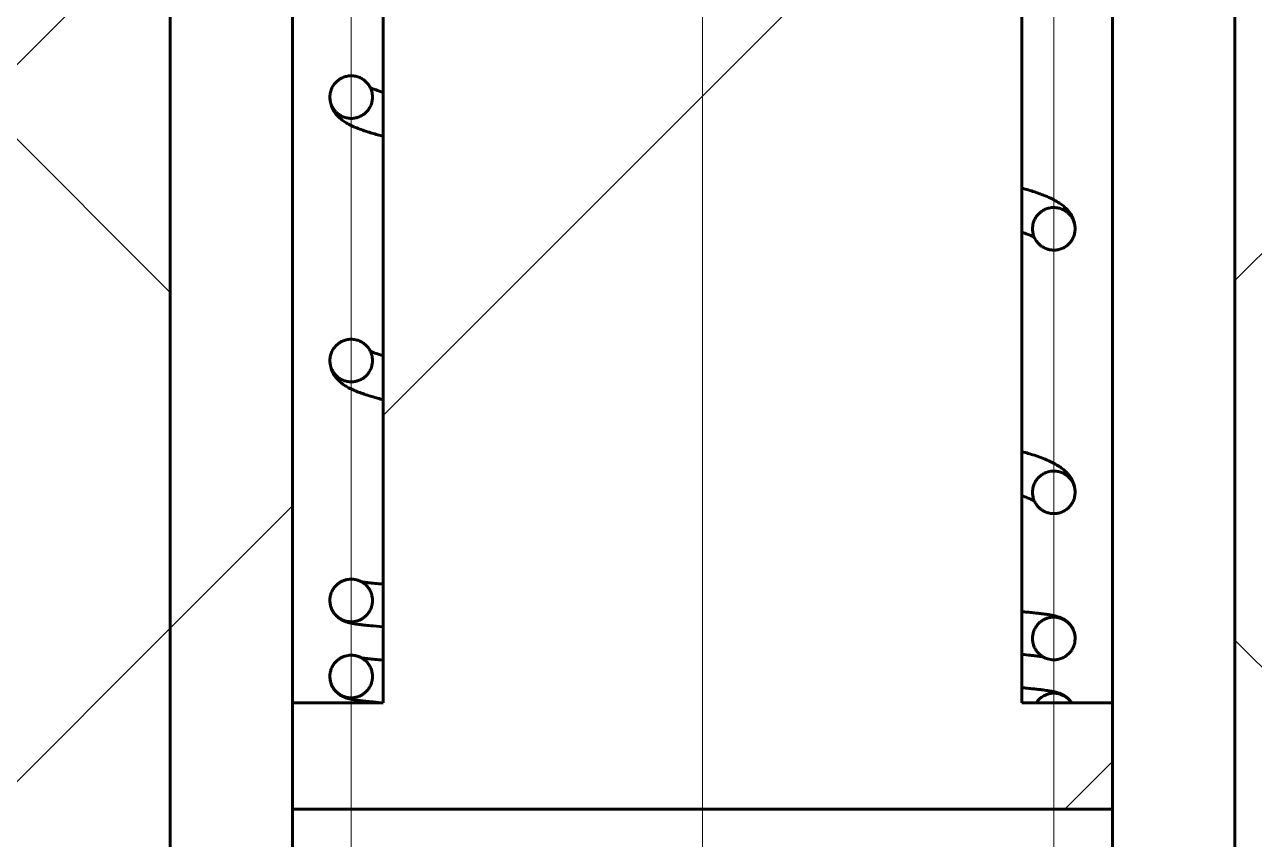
# Model space of a CAD drawing. Header units: millimetres. Extents: x -68 to 2520, y 0 to 297.
# Drawn here: x 2402.131 to 2404.557, y 208.557 to 210.164 of the extents above; entities that cross this region are included whole.
import ezdxf

# ---------------------------------------------------------------- set-up
doc = ezdxf.new("R2010")
doc.units = ezdxf.units.MM
for name, pattern in [('K5LT_AXLED', [13.660316, 9.160316, -1.5, 1.5, -1.5]), ('K5LT_BASIC', [0]), ('K5LT_THIN_INCLUDED_TO_HATCHING', [0])]:
    doc.linetypes.add(name, pattern=pattern)
doc.layers.add('Системный слой', color=7, linetype='Continuous')
pattern_1 = [(45, (0, 0), (-2.1213203, 2.1213203), [])]
pattern_2 = [(45, (0, 0), (-1.0606602, 1.0606602), [])]
pattern_3 = [(45, (0, 0), (-0.7071068, 0.7071068), []), (135, (0, 0), (-0.7071068, -0.7071068), [])]

# ---------------------------------------------------------------- blocks, each defined once
blk = doc.blocks.new('U41')
at = {"layer": 'Системный слой'}
h = blk.add_hatch(dxfattribs=at)
h.set_pattern_fill('Металл', angle=45, style=0, pattern_type=0)
h.set_pattern_definition(pattern_2)
h.paths.add_polyline_path([(2402.6598, 208.6163), (2404.2768, 208.6163), (2404.2768, 208.8263), (2404.0983, 208.8263), (2404.0983, 212.3963), (2403.8883, 212.6063), (2403.0483, 212.6063), (2402.8383, 212.3963), (2402.8383, 208.8263), (2402.6598, 208.8263)])
h = blk.add_hatch(dxfattribs=at)
h.set_pattern_fill('Неметалл', angle=45, style=0, pattern_type=0)
h.set_pattern_definition(pattern_3)
h.paths.add_polyline_path([(2402.4183, 205.8863), (2402.4183, 212.1863), (2398.7011, 212.1863), (2399.4639, 207.1178), (2400.0799, 205.8566), (2401.3575, 204.0855), (2403.8835, 202.7789), (2406.021, 203.5514), (2407.6, 205.1888), (2408.2138, 207.7816), (2408.2678, 208.5113), (2408.2678, 210.6474), (2408.653, 212.1863), (2404.5183, 212.1863), (2404.5183, 205.8863), (2404.5183, 205.5713), (2404.5131, 205.5713), (2404.5131, 205.3613), (2402.4236, 205.3613), (2402.4236, 205.5713), (2402.4183, 205.5713)])
h = blk.add_hatch(dxfattribs=at)
h.set_pattern_fill('Металл', angle=45, style=0, pattern_type=0)
h.set_pattern_definition(pattern_1)
h.paths.add_polyline_path([(2402.6598, 212.1863), (2402.4183, 212.1863), (2402.4183, 205.8863), (2402.6598, 205.8863)])
h.paths.add_polyline_path([(2404.5183, 212.1863), (2404.2768, 212.1863), (2404.2768, 205.8863), (2404.5183, 205.8863)])
at = {"layer": 'Системный слой', "color": 30, "linetype": 'K5LT_AXLED', "lineweight": 18, "true_color": 0xff8000}
for p, q in [((2403.4683, 203.3613), (2403.4683, 214.6063)), ((2402.7753, 213.2989), (2402.7753, 206.7789)), ((2404.1613, 213.2989), (2404.1613, 206.7789))]:
    blk.add_line(p, q, dxfattribs=at)
at = {"layer": 'Системный слой', "color": 5, "linetype": 'K5LT_BASIC', "lineweight": 60, "true_color": 0x0000ff}
for p, q in [((2402.8383, 208.8263), (2402.8383, 212.3963)), ((2404.0983, 208.8263), (2404.0983, 212.3963)), ((2402.4183, 212.1863), (2402.4183, 205.8863)), ((2402.6598, 212.1863), (2402.6598, 205.8863)), ((2404.2768, 212.1863), (2404.2768, 205.8863)), ((2404.5183, 212.1863), (2404.5183, 205.8863)), ((2402.6598, 208.8263), (2402.8383, 208.8263)), ((2402.6598, 208.6163), (2402.6598, 208.8263)), ((2404.0983, 208.8263), (2404.2768, 208.8263)), ((2404.1962, 208.8263), (2404.1264, 208.8263)), ((2404.2768, 208.6163), (2404.2768, 208.8263)), ((2404.2768, 208.6163), (2402.6598, 208.6163)), ((2402.7981, 208.6163), (2402.956, 208.6163)), ((2402.9661, 208.6163), (2403.1239, 208.6163)), ((2403.1341, 208.6163), (2403.2926, 208.6163)), ((2403.5585, 208.6163), (2403.7186, 208.6163)), ((2403.7283, 208.6163), (2403.8865, 208.6163)), ((2403.8966, 208.6163), (2404.0545, 208.6163)), ((2404.0648, 208.6163), (2404.2225, 208.6163))]:
    blk.add_line(p, q, dxfattribs=at)
blk.add_arc((2404.1613, 208.8029), 0.042, 33.842, 146.158, dxfattribs=at)
at = {"layer": 'Системный слой', "color": 7, "linetype": 'K5LT_THIN_INCLUDED_TO_HATCHING', "lineweight": 18}
blk.add_open_spline([(2398.7153, 212.3963), (2398.5312, 209.9347), (2398.9861, 207.7548), (2400.0799, 205.8566), (2400.4375, 205.2362), (2400.8358, 204.5647), (2401.3575, 204.0855), (2402.0369, 203.4614), (2403.0597, 202.8425), (2403.8835, 202.7789), (2405.1666, 202.6799), (2406.8982, 204.0206), (2407.6, 205.1888), (2408.137, 206.0827), (2408.1817, 207.3902), (2408.2678, 208.5113), (2408.3221, 209.218), (2408.1688, 209.9483), (2408.2678, 210.6474), (2408.3516, 211.2396), (2408.5065, 211.8226), (2408.7324, 212.3963)], degree=3, knots=[0, 0, 0, 0, 1, 1, 1, 2, 2, 2, 3, 3, 3, 4, 4, 4, 5, 5, 5, 6, 6, 6, 7, 7, 7, 7], dxfattribs=at)
at = {"layer": 'Системный слой', "color": 5, "linetype": 'K5LT_BASIC', "lineweight": 60, "true_color": 0x0000ff}
for points, knots in [([(2402.8173, 210.0209), (2402.8173, 210.0246), (2402.8165, 210.031), (2402.8133, 210.0393), (2402.8094, 210.0458), (2402.8046, 210.0513), (2402.7988, 210.0559), (2402.7921, 210.0597), (2402.784, 210.0623), (2402.775, 210.0632), (2402.766, 210.0621), (2402.7584, 210.0595), (2402.752, 210.056), (2402.7465, 210.0517), (2402.7413, 210.046), (2402.7371, 210.0389), (2402.7341, 210.0303), (2402.7333, 210.0242), (2402.7333, 210.0209)], [0, 0, 0, 0, 1.592462, 2.785924, 3.828479, 4.866996, 5.899184, 7.021189, 8.189148, 9.563458, 10.873621, 12.085992, 13.033391, 14.033099, 15.089932, 16.33014, 17.573529, 19, 19, 19, 19]), ([(2402.8383, 210.0303), (2402.8331, 210.0319), (2402.825, 210.0346), (2402.8169, 210.0377), (2402.8139, 210.039), (2402.813, 210.0394)], [0, 0, 0, 0, 2.795788, 4.890683, 6, 6, 6, 6]), ([(2402.7333, 210.0209), (2402.7333, 210.0185), (2402.7336, 210.0143), (2402.7348, 210.0082), (2402.7365, 210.0026), (2402.739, 209.9969), (2402.7423, 209.9912), (2402.7466, 209.9857), (2402.7518, 209.9802), (2402.7581, 209.9748), (2402.766, 209.9696), (2402.7755, 209.9645), (2402.7864, 209.9598), (2402.7978, 209.9556), (2402.813, 209.9506), (2402.8268, 209.9466), (2402.8367, 209.944), (2402.8383, 209.9436)], [0, 0, 0, 0, 0.710322, 1.273445, 1.87884, 2.539284, 3.272261, 4.102554, 5.062224, 6.198866, 7.566426, 9.216873, 11.035123, 12.815144, 14.595165, 17.436996, 18, 18, 18, 18]), ([(2402.7333, 210.0209), (2402.7333, 210.018), (2402.7339, 210.0123), (2402.7364, 210.0045), (2402.7399, 209.998), (2402.7441, 209.9926), (2402.7493, 209.9877), (2402.7558, 209.9834), (2402.7634, 209.9803), (2402.7715, 209.9788), (2402.7796, 209.9788), (2402.7876, 209.9804), (2402.7947, 209.9834), (2402.801, 209.9874), (2402.8063, 209.9921), (2402.811, 209.9982), (2402.8147, 210.0055), (2402.8169, 210.0132), (2402.8173, 210.0185), (2402.8173, 210.0209)], [0, 0, 0, 0, 1.312746, 2.58758, 3.677722, 4.686463, 5.689731, 6.920865, 8.1983, 9.417929, 10.659337, 11.860724, 13.123598, 14.118512, 15.228288, 16.35239, 17.621424, 18.912975, 20, 20, 20, 20]), ([(2404.2033, 209.761), (2404.2033, 209.7634), (2404.203, 209.7676), (2404.2019, 209.7737), (2404.2001, 209.7793), (2404.1976, 209.785), (2404.1943, 209.7908), (2404.19, 209.7965), (2404.1847, 209.8022), (2404.178, 209.8079), (2404.1695, 209.8138), (2404.1584, 209.82), (2404.1432, 209.8268), (2404.1234, 209.834), (2404.1071, 209.8389), (2404.0983, 209.8412)], [0, 0, 0, 0, 0.631462, 1.136407, 1.684433, 2.288542, 2.966282, 3.743587, 4.654178, 5.746716, 7.084398, 8.746898, 10.824696, 13.400366, 16, 16, 16, 16]), ([(2404.1193, 209.761), (2404.1193, 209.7647), (2404.1202, 209.7711), (2404.1233, 209.7795), (2404.1273, 209.786), (2404.1321, 209.7914), (2404.1378, 209.7961), (2404.1446, 209.7998), (2404.1527, 209.8024), (2404.1616, 209.8033), (2404.1706, 209.8023), (2404.1783, 209.7997), (2404.1847, 209.7961), (2404.1902, 209.7918), (2404.1953, 209.7861), (2404.1996, 209.7791), (2404.2026, 209.7705), (2404.2033, 209.7643), (2404.2033, 209.761)], [0, 0, 0, 0, 1.592461, 2.785924, 3.828479, 4.866996, 5.899184, 7.021189, 8.189148, 9.563458, 10.873621, 12.085992, 13.033391, 14.033099, 15.089932, 16.33014, 17.573529, 19, 19, 19, 19]), ([(2404.0983, 209.7542), (2404.1022, 209.7529), (2404.1114, 209.7496), (2404.119, 209.7462), (2404.1223, 209.7445), (2404.1228, 209.7442)], [0, 0, 0, 0, 2.062155, 5.274755, 6, 6, 6, 6]), ([(2404.2033, 209.761), (2404.2033, 209.7581), (2404.2027, 209.7524), (2404.2003, 209.7447), (2404.1968, 209.7381), (2404.1926, 209.7327), (2404.1874, 209.7278), (2404.1809, 209.7235), (2404.1733, 209.7204), (2404.1651, 209.7189), (2404.157, 209.719), (2404.149, 209.7206), (2404.142, 209.7235), (2404.1357, 209.7275), (2404.1304, 209.7323), (2404.1257, 209.7384), (2404.1219, 209.7456), (2404.1198, 209.7534), (2404.1193, 209.7586), (2404.1193, 209.761)], [0, 0, 0, 0, 1.312746, 2.58758, 3.677722, 4.686463, 5.689731, 6.920865, 8.1983, 9.417929, 10.659337, 11.860724, 13.123598, 14.118512, 15.228288, 16.35239, 17.621424, 18.912975, 20, 20, 20, 20]), ([(2402.8173, 209.5011), (2402.8173, 209.5048), (2402.8165, 209.5112), (2402.8133, 209.5196), (2402.8094, 209.5261), (2402.8046, 209.5315), (2402.7988, 209.5362), (2402.7921, 209.5399), (2402.784, 209.5425), (2402.775, 209.5435), (2402.766, 209.5424), (2402.7584, 209.5398), (2402.752, 209.5362), (2402.7465, 209.5319), (2402.7413, 209.5262), (2402.7371, 209.5192), (2402.7341, 209.5106), (2402.7333, 209.5044), (2402.7333, 209.5011)], [0, 0, 0, 0, 1.592462, 2.785924, 3.828479, 4.866996, 5.899184, 7.021189, 8.189148, 9.563458, 10.873621, 12.085992, 13.033391, 14.033099, 15.089932, 16.33014, 17.573529, 19, 19, 19, 19]), ([(2402.8383, 209.5106), (2402.8331, 209.5122), (2402.825, 209.5149), (2402.8169, 209.5179), (2402.8139, 209.5192), (2402.813, 209.5196)], [0, 0, 0, 0, 2.795788, 4.890683, 6, 6, 6, 6]), ([(2402.7333, 209.5011), (2402.7333, 209.4988), (2402.7336, 209.4945), (2402.7348, 209.4885), (2402.7365, 209.4828), (2402.739, 209.4772), (2402.7423, 209.4715), (2402.7466, 209.4659), (2402.7518, 209.4604), (2402.7581, 209.4551), (2402.766, 209.4498), (2402.7755, 209.4448), (2402.7864, 209.4401), (2402.7978, 209.4359), (2402.813, 209.4309), (2402.8268, 209.4269), (2402.8367, 209.4243), (2402.8383, 209.4238)], [0, 0, 0, 0, 0.710322, 1.273445, 1.87884, 2.539284, 3.272261, 4.102554, 5.062224, 6.198866, 7.566426, 9.216873, 11.035123, 12.815144, 14.595165, 17.436996, 18, 18, 18, 18]), ([(2402.7333, 209.5011), (2402.7333, 209.4982), (2402.7339, 209.4925), (2402.7364, 209.4848), (2402.7399, 209.4782), (2402.7441, 209.4728), (2402.7493, 209.4679), (2402.7558, 209.4637), (2402.7634, 209.4606), (2402.7715, 209.459), (2402.7796, 209.4591), (2402.7876, 209.4607), (2402.7947, 209.4636), (2402.801, 209.4676), (2402.8063, 209.4724), (2402.811, 209.4785), (2402.8147, 209.4857), (2402.8169, 209.4935), (2402.8173, 209.4987), (2402.8173, 209.5011)], [0, 0, 0, 0, 1.312746, 2.58758, 3.677722, 4.686463, 5.689731, 6.920865, 8.1983, 9.417929, 10.659337, 11.860724, 13.123598, 14.118512, 15.228288, 16.35239, 17.621424, 18.912975, 20, 20, 20, 20]), ([(2404.2033, 209.2412), (2404.2033, 209.2436), (2404.203, 209.2479), (2404.2019, 209.2539), (2404.2001, 209.2596), (2404.1976, 209.2653), (2404.1943, 209.271), (2404.19, 209.2768), (2404.1847, 209.2825), (2404.178, 209.2882), (2404.1695, 209.294), (2404.1584, 209.3002), (2404.1432, 209.3071), (2404.1234, 209.3143), (2404.1071, 209.3191), (2404.0983, 209.3215)], [0, 0, 0, 0, 0.631462, 1.136407, 1.684433, 2.288542, 2.966282, 3.743587, 4.654178, 5.746716, 7.084398, 8.746898, 10.824696, 13.400366, 16, 16, 16, 16]), ([(2404.1193, 209.2412), (2404.1193, 209.2449), (2404.1202, 209.2514), (2404.1233, 209.2597), (2404.1273, 209.2662), (2404.1321, 209.2716), (2404.1378, 209.2763), (2404.1446, 209.28), (2404.1527, 209.2827), (2404.1616, 209.2836), (2404.1706, 209.2825), (2404.1783, 209.2799), (2404.1847, 209.2764), (2404.1902, 209.272), (2404.1953, 209.2664), (2404.1996, 209.2593), (2404.2026, 209.2507), (2404.2033, 209.2445), (2404.2033, 209.2412)], [0, 0, 0, 0, 1.592461, 2.785924, 3.828479, 4.866996, 5.899184, 7.021189, 8.189148, 9.563458, 10.873621, 12.085992, 13.033391, 14.033099, 15.089932, 16.33014, 17.573529, 19, 19, 19, 19]), ([(2404.2033, 209.2412), (2404.2033, 209.2384), (2404.2027, 209.2327), (2404.2003, 209.2249), (2404.1968, 209.2184), (2404.1926, 209.2129), (2404.1874, 209.208), (2404.1809, 209.2038), (2404.1733, 209.2007), (2404.1651, 209.1992), (2404.157, 209.1992), (2404.149, 209.2008), (2404.142, 209.2037), (2404.1357, 209.2077), (2404.1304, 209.2125), (2404.1257, 209.2186), (2404.1219, 209.2259), (2404.1198, 209.2336), (2404.1193, 209.2389), (2404.1193, 209.2412)], [0, 0, 0, 0, 1.312746, 2.58758, 3.677722, 4.686463, 5.689731, 6.920865, 8.1983, 9.417929, 10.659337, 11.860724, 13.123598, 14.118512, 15.228288, 16.35239, 17.621424, 18.912975, 20, 20, 20, 20]), ([(2404.0983, 209.2345), (2404.1022, 209.2331), (2404.1114, 209.2299), (2404.119, 209.2265), (2404.1223, 209.2247), (2404.1228, 209.2244)], [0, 0, 0, 0, 2.062155, 5.274755, 6, 6, 6, 6]), ([(2402.8173, 209.0279), (2402.8173, 209.0292), (2402.8172, 209.0329), (2402.816, 209.0393), (2402.8133, 209.0465), (2402.8092, 209.0532), (2402.8041, 209.0588), (2402.7982, 209.0634), (2402.7918, 209.0668), (2402.7852, 209.0689), (2402.7787, 209.07), (2402.7723, 209.07), (2402.7663, 209.0691), (2402.7605, 209.0674), (2402.7549, 209.0648), (2402.7493, 209.0611), (2402.744, 209.0563), (2402.7394, 209.0502), (2402.7359, 209.0432), (2402.7338, 209.0356), (2402.7333, 209.0305), (2402.7333, 209.0279)], [0, 0, 0, 0, 0.635371, 1.848191, 3.225299, 4.497912, 5.750662, 6.9961, 8.226664, 9.356029, 10.466727, 11.5097, 12.52807, 13.498602, 14.516509, 15.628082, 16.814463, 18.099453, 19.412387, 20.730071, 22, 22, 22, 22]), ([(2402.8383, 209.0602), (2402.8326, 209.0607), (2402.8221, 209.0616), (2402.812, 209.0626), (2402.8066, 209.0633), (2402.8043, 209.0635), (2402.8027, 209.0637), (2402.8013, 209.0639), (2402.7986, 209.0643), (2402.7968, 209.0645), (2402.7955, 209.0647)], [0, 0, 0, 0, 3.141586, 6.148722, 7.15064, 7.651493, 8.152347, 8.6532, 9.152897, 11, 11, 11, 11]), ([(2402.8383, 208.976), (2402.8294, 208.9767), (2402.8157, 208.9779), (2402.8028, 208.9792), (2402.7967, 208.9799), (2402.794, 208.9802), (2402.792, 208.9804), (2402.7895, 208.9808), (2402.7864, 208.9812), (2402.7829, 208.9817), (2402.7795, 208.9823), (2402.7762, 208.9829), (2402.773, 208.9836), (2402.7697, 208.9844), (2402.7657, 208.9856), (2402.7606, 208.9875), (2402.7538, 208.9909), (2402.7471, 208.9961), (2402.7422, 209.0015), (2402.7387, 209.0069), (2402.7361, 209.0123), (2402.7345, 209.0176), (2402.7335, 209.0228), (2402.7333, 209.0263), (2402.7333, 209.0279)], [0, 0, 0, 0, 4.670773, 7.80962, 8.855432, 9.378304, 9.901176, 10.423771, 11.468961, 12.52152, 13.567838, 14.613222, 15.657429, 16.701635, 17.745841, 19.312683, 20.838583, 21.772542, 22.484127, 23.085285, 23.621368, 24.11109, 24.563671, 25, 25, 25, 25]), ([(2402.7333, 209.0279), (2402.7333, 209.0251), (2402.7339, 209.0195), (2402.7363, 209.0118), (2402.7398, 209.0052), (2402.7441, 208.9995), (2402.7495, 208.9946), (2402.756, 208.9904), (2402.7634, 208.9874), (2402.771, 208.9859), (2402.7781, 208.9858), (2402.7843, 208.9868), (2402.7901, 208.9885), (2402.7958, 208.9911), (2402.8013, 208.9947), (2402.8066, 208.9996), (2402.8113, 209.0057), (2402.8147, 209.0126), (2402.8168, 209.0202), (2402.8173, 209.0252), (2402.8173, 209.0279)], [0, 0, 0, 0, 1.365395, 2.653236, 3.835292, 4.923251, 6.061444, 7.295259, 8.606467, 9.863945, 10.976345, 11.959094, 12.885543, 13.857199, 14.918257, 16.050726, 17.27733, 18.576625, 19.718251, 21, 21, 21, 21]), ([(2404.2033, 208.9529), (2404.2033, 208.9538), (2404.2033, 208.9559), (2404.2029, 208.9596), (2404.202, 208.964), (2404.2003, 208.969), (2404.198, 208.9739), (2404.1949, 208.9787), (2404.1911, 208.9832), (2404.1866, 208.9872), (2404.1816, 208.9906), (2404.176, 208.9934), (2404.1707, 208.9954), (2404.1662, 208.9967), (2404.1624, 208.9977), (2404.1592, 208.9984), (2404.1559, 208.999), (2404.1525, 208.9996), (2404.1483, 209.0003), (2404.1432, 209.001), (2404.1371, 209.0018), (2404.1298, 209.0027), (2404.1206, 209.0037), (2404.1099, 209.0047), (2404.1019, 209.0054), (2404.0983, 209.0057)], [0, 0, 0, 0, 0.237357, 0.555433, 1.002449, 1.480709, 1.99571, 2.556545, 3.179596, 3.8964, 4.768094, 5.911397, 7.540704, 9.257313, 10.33169, 11.418209, 12.500098, 13.581986, 14.661971, 16.279521, 17.885864, 19.468194, 21.545338, 24.067699, 26, 26, 26, 26]), ([(2404.1193, 208.9529), (2404.1193, 208.9542), (2404.1195, 208.9579), (2404.1206, 208.9643), (2404.1234, 208.9715), (2404.1275, 208.9782), (2404.1325, 208.9838), (2404.1384, 208.9884), (2404.1449, 208.9918), (2404.1515, 208.9939), (2404.158, 208.995), (2404.1643, 208.995), (2404.1704, 208.9941), (2404.1761, 208.9924), (2404.1818, 208.9898), (2404.1873, 208.9861), (2404.1926, 208.9813), (2404.1972, 208.9752), (2404.2007, 208.9682), (2404.2029, 208.9606), (2404.2033, 208.9555), (2404.2033, 208.9529)], [0, 0, 0, 0, 0.635371, 1.848191, 3.225299, 4.497912, 5.750662, 6.9961, 8.226663, 9.356029, 10.466727, 11.5097, 12.52807, 13.498602, 14.516509, 15.628082, 16.814463, 18.099453, 19.412387, 20.730071, 22, 22, 22, 22]), ([(2404.2033, 208.9529), (2404.2033, 208.9501), (2404.2028, 208.9445), (2404.2004, 208.9368), (2404.1969, 208.9302), (2404.1925, 208.9245), (2404.1872, 208.9196), (2404.1807, 208.9154), (2404.1733, 208.9124), (2404.1656, 208.9109), (2404.1586, 208.9108), (2404.1523, 208.9118), (2404.1465, 208.9135), (2404.1409, 208.9161), (2404.1353, 208.9197), (2404.13, 208.9246), (2404.1254, 208.9307), (2404.122, 208.9376), (2404.1198, 208.9452), (2404.1193, 208.9502), (2404.1193, 208.9529)], [0, 0, 0, 0, 1.365395, 2.653236, 3.835292, 4.923251, 6.061444, 7.295258, 8.606467, 9.863944, 10.976345, 11.959094, 12.885543, 13.857199, 14.918257, 16.050726, 17.27733, 18.576625, 19.71825, 21, 21, 21, 21]), ([(2402.8173, 208.8779), (2402.8173, 208.8792), (2402.8172, 208.8829), (2402.816, 208.8893), (2402.8133, 208.8965), (2402.8092, 208.9032), (2402.8041, 208.9088), (2402.7982, 208.9134), (2402.7918, 208.9168), (2402.7852, 208.9189), (2402.7787, 208.92), (2402.7723, 208.92), (2402.7663, 208.9191), (2402.7605, 208.9174), (2402.7549, 208.9148), (2402.7493, 208.9111), (2402.744, 208.9063), (2402.7394, 208.9002), (2402.7359, 208.8932), (2402.7338, 208.8856), (2402.7333, 208.8805), (2402.7333, 208.8779)], [0, 0, 0, 0, 0.635371, 1.848191, 3.225299, 4.497912, 5.750662, 6.9961, 8.226664, 9.356029, 10.466727, 11.5097, 12.52807, 13.498602, 14.516509, 15.628082, 16.814463, 18.099453, 19.412387, 20.730071, 22, 22, 22, 22]), ([(2402.8383, 208.9102), (2402.8326, 208.9107), (2402.8221, 208.9116), (2402.812, 208.9126), (2402.8066, 208.9133), (2402.8043, 208.9135), (2402.8027, 208.9137), (2402.8013, 208.9139), (2402.7986, 208.9143), (2402.7968, 208.9145), (2402.7955, 208.9147)], [0, 0, 0, 0, 3.141586, 6.148722, 7.15064, 7.651493, 8.152347, 8.6532, 9.152897, 11, 11, 11, 11]), ([(2404.1405, 208.9165), (2404.1393, 208.9167), (2404.1372, 208.9171), (2404.1332, 208.9177), (2404.1289, 208.9182), (2404.1229, 208.919), (2404.1133, 208.9201), (2404.1044, 208.9209), (2404.0983, 208.9215)], [0, 0, 0, 0, 1.42655, 2.239326, 3.455449, 4.658626, 6.245066, 9, 9, 9, 9]), ([(2402.8343, 208.8263), (2402.8269, 208.8269), (2402.8147, 208.828), (2402.8028, 208.8292), (2402.7967, 208.8299), (2402.794, 208.8302), (2402.792, 208.8304), (2402.7895, 208.8308), (2402.7864, 208.8312), (2402.7829, 208.8317), (2402.7795, 208.8323), (2402.7762, 208.8329), (2402.773, 208.8336), (2402.7697, 208.8344), (2402.7657, 208.8356), (2402.7606, 208.8375), (2402.7538, 208.8409), (2402.7471, 208.8461), (2402.7422, 208.8515), (2402.7387, 208.8569), (2402.7361, 208.8623), (2402.7345, 208.8676), (2402.7335, 208.8728), (2402.7333, 208.8763), (2402.7333, 208.8779)], [0, 0, 0, 0, 4.070256, 7.301823, 8.378528, 8.916845, 9.455163, 9.993195, 11.069259, 12.152911, 13.230136, 14.306401, 15.381453, 16.456504, 17.531556, 19.144682, 20.715657, 21.677204, 22.409809, 23.028725, 23.580643, 24.084832, 24.550782, 25, 25, 25, 25]), ([(2402.7333, 208.8779), (2402.7333, 208.8751), (2402.7339, 208.8695), (2402.7363, 208.8618), (2402.7398, 208.8552), (2402.7441, 208.8495), (2402.7495, 208.8446), (2402.756, 208.8404), (2402.7634, 208.8374), (2402.771, 208.8359), (2402.7781, 208.8358), (2402.7843, 208.8368), (2402.7901, 208.8385), (2402.7958, 208.8411), (2402.8013, 208.8447), (2402.8066, 208.8496), (2402.8113, 208.8557), (2402.8147, 208.8626), (2402.8168, 208.8702), (2402.8173, 208.8752), (2402.8173, 208.8779)], [0, 0, 0, 0, 1.365395, 2.653236, 3.835292, 4.923251, 6.061444, 7.295259, 8.606467, 9.863945, 10.976345, 11.959094, 12.885543, 13.857199, 14.918257, 16.050726, 17.27733, 18.576625, 19.718251, 21, 21, 21, 21]), ([(2404.1964, 208.8263), (2404.1959, 208.827), (2404.1943, 208.8294), (2404.1911, 208.8332), (2404.1866, 208.8372), (2404.1816, 208.8406), (2404.176, 208.8434), (2404.1707, 208.8454), (2404.1662, 208.8467), (2404.1624, 208.8477), (2404.1592, 208.8484), (2404.1559, 208.849), (2404.1525, 208.8496), (2404.1483, 208.8503), (2404.1432, 208.851), (2404.1371, 208.8518), (2404.1298, 208.8527), (2404.1206, 208.8537), (2404.1099, 208.8547), (2404.1019, 208.8554), (2404.0983, 208.8557)], [0, 0, 0, 0, 0.226876, 0.77684, 1.411604, 2.183387, 3.195305, 4.637137, 6.164392, 7.116392, 8.07915, 9.037806, 9.996462, 10.953431, 12.386734, 13.810106, 15.212201, 17.052747, 19.287798, 21, 21, 21, 21])]:
    blk.add_open_spline(points, degree=3, knots=knots, dxfattribs=at)
blk = doc.blocks.new('U49')
at = {"layer": 'Системный слой'}
h = blk.add_hatch(dxfattribs=at)
h.set_pattern_fill('Металл', angle=45, style=0, pattern_type=0)
h.set_pattern_definition(pattern_2)
h.paths.add_polyline_path([(2402.6598, 208.6163), (2404.2768, 208.6163), (2404.2768, 208.8263), (2404.0983, 208.8263), (2404.0983, 212.3963), (2403.8883, 212.6063), (2403.0483, 212.6063), (2402.8383, 212.3963), (2402.8383, 208.8263), (2402.6598, 208.8263)])
h = blk.add_hatch(dxfattribs=at)
h.set_pattern_fill('Неметалл', angle=45, style=0, pattern_type=0)
h.set_pattern_definition(pattern_3)
h.paths.add_polyline_path([(2402.4183, 205.8863), (2402.4183, 212.1863), (2398.7011, 212.1863), (2399.4639, 207.1178), (2400.0799, 205.8566), (2401.3575, 204.0855), (2403.8835, 202.7789), (2406.021, 203.5514), (2407.6, 205.1888), (2408.2138, 207.7816), (2408.2678, 208.5113), (2408.2678, 210.6474), (2408.653, 212.1863), (2404.5183, 212.1863), (2404.5183, 205.8863), (2404.5183, 205.5713), (2404.5131, 205.5713), (2404.5131, 205.3613), (2402.4236, 205.3613), (2402.4236, 205.5713), (2402.4183, 205.5713)])
h = blk.add_hatch(dxfattribs=at)
h.set_pattern_fill('Металл', angle=45, style=0, pattern_type=0)
h.set_pattern_definition(pattern_1)
h.paths.add_polyline_path([(2402.6598, 212.1863), (2402.4183, 212.1863), (2402.4183, 205.8863), (2402.6598, 205.8863)])
h.paths.add_polyline_path([(2404.5183, 212.1863), (2404.2768, 212.1863), (2404.2768, 205.8863), (2404.5183, 205.8863)])
at = {"layer": 'Системный слой', "color": 30, "linetype": 'K5LT_AXLED', "lineweight": 18, "true_color": 0xff8000}
for p, q in [((2403.4683, 203.3613), (2403.4683, 214.6063)), ((2402.7753, 213.2989), (2402.7753, 206.7789)), ((2404.1613, 213.2989), (2404.1613, 206.7789))]:
    blk.add_line(p, q, dxfattribs=at)
at = {"layer": 'Системный слой', "color": 5, "linetype": 'K5LT_BASIC', "lineweight": 60, "true_color": 0x0000ff}
for p, q in [((2402.8383, 208.8263), (2402.8383, 212.3963)), ((2404.0983, 208.8263), (2404.0983, 212.3963)), ((2402.4183, 212.1863), (2402.4183, 205.8863)), ((2402.6598, 212.1863), (2402.6598, 205.8863)), ((2404.2768, 212.1863), (2404.2768, 205.8863)), ((2404.5183, 212.1863), (2404.5183, 205.8863)), ((2402.6598, 208.8263), (2402.8383, 208.8263)), ((2402.6598, 208.6163), (2402.6598, 208.8263)), ((2404.0983, 208.8263), (2404.2768, 208.8263)), ((2404.1962, 208.8263), (2404.1264, 208.8263)), ((2404.2768, 208.6163), (2404.2768, 208.8263)), ((2404.2768, 208.6163), (2402.6598, 208.6163)), ((2402.7981, 208.6163), (2402.956, 208.6163)), ((2402.9661, 208.6163), (2403.1239, 208.6163)), ((2403.1341, 208.6163), (2403.2926, 208.6163)), ((2403.5585, 208.6163), (2403.7186, 208.6163)), ((2403.7283, 208.6163), (2403.8865, 208.6163)), ((2403.8966, 208.6163), (2404.0545, 208.6163)), ((2404.0648, 208.6163), (2404.2225, 208.6163))]:
    blk.add_line(p, q, dxfattribs=at)
blk.add_arc((2404.1613, 208.8029), 0.042, 33.842, 146.158, dxfattribs=at)
at = {"layer": 'Системный слой', "color": 7, "linetype": 'K5LT_THIN_INCLUDED_TO_HATCHING', "lineweight": 18}
blk.add_open_spline([(2398.7153, 212.3963), (2398.5312, 209.9347), (2398.9861, 207.7548), (2400.0799, 205.8566), (2400.4375, 205.2362), (2400.8358, 204.5647), (2401.3575, 204.0855), (2402.0369, 203.4614), (2403.0597, 202.8425), (2403.8835, 202.7789), (2405.1666, 202.6799), (2406.8982, 204.0206), (2407.6, 205.1888), (2408.137, 206.0827), (2408.1817, 207.3902), (2408.2678, 208.5113), (2408.3221, 209.218), (2408.1688, 209.9483), (2408.2678, 210.6474), (2408.3516, 211.2396), (2408.5065, 211.8226), (2408.7324, 212.3963)], degree=3, knots=[0, 0, 0, 0, 1, 1, 1, 2, 2, 2, 3, 3, 3, 4, 4, 4, 5, 5, 5, 6, 6, 6, 7, 7, 7, 7], dxfattribs=at)
at = {"layer": 'Системный слой', "color": 5, "linetype": 'K5LT_BASIC', "lineweight": 60, "true_color": 0x0000ff}
for points, knots in [([(2402.8173, 210.0209), (2402.8173, 210.0246), (2402.8165, 210.031), (2402.8133, 210.0393), (2402.8094, 210.0458), (2402.8046, 210.0513), (2402.7988, 210.0559), (2402.7921, 210.0597), (2402.784, 210.0623), (2402.775, 210.0632), (2402.766, 210.0621), (2402.7584, 210.0595), (2402.752, 210.056), (2402.7465, 210.0517), (2402.7413, 210.046), (2402.7371, 210.0389), (2402.7341, 210.0303), (2402.7333, 210.0242), (2402.7333, 210.0209)], [0, 0, 0, 0, 1.592462, 2.785924, 3.828479, 4.866996, 5.899184, 7.021189, 8.189148, 9.563458, 10.873621, 12.085992, 13.033391, 14.033099, 15.089932, 16.33014, 17.573529, 19, 19, 19, 19]), ([(2402.8383, 210.0303), (2402.8331, 210.0319), (2402.825, 210.0346), (2402.8169, 210.0377), (2402.8139, 210.039), (2402.813, 210.0394)], [0, 0, 0, 0, 2.795788, 4.890683, 6, 6, 6, 6]), ([(2402.7333, 210.0209), (2402.7333, 210.0185), (2402.7336, 210.0143), (2402.7348, 210.0082), (2402.7365, 210.0026), (2402.739, 209.9969), (2402.7423, 209.9912), (2402.7466, 209.9857), (2402.7518, 209.9802), (2402.7581, 209.9748), (2402.766, 209.9696), (2402.7755, 209.9645), (2402.7864, 209.9598), (2402.7978, 209.9556), (2402.813, 209.9506), (2402.8268, 209.9466), (2402.8367, 209.944), (2402.8383, 209.9436)], [0, 0, 0, 0, 0.710322, 1.273445, 1.87884, 2.539284, 3.272261, 4.102554, 5.062224, 6.198866, 7.566426, 9.216873, 11.035123, 12.815144, 14.595165, 17.436996, 18, 18, 18, 18]), ([(2402.7333, 210.0209), (2402.7333, 210.018), (2402.7339, 210.0123), (2402.7364, 210.0045), (2402.7399, 209.998), (2402.7441, 209.9926), (2402.7493, 209.9877), (2402.7558, 209.9834), (2402.7634, 209.9803), (2402.7715, 209.9788), (2402.7796, 209.9788), (2402.7876, 209.9804), (2402.7947, 209.9834), (2402.801, 209.9874), (2402.8063, 209.9921), (2402.811, 209.9982), (2402.8147, 210.0055), (2402.8169, 210.0132), (2402.8173, 210.0185), (2402.8173, 210.0209)], [0, 0, 0, 0, 1.312746, 2.58758, 3.677722, 4.686463, 5.689731, 6.920865, 8.1983, 9.417929, 10.659337, 11.860724, 13.123598, 14.118512, 15.228288, 16.35239, 17.621424, 18.912975, 20, 20, 20, 20]), ([(2404.2033, 209.761), (2404.2033, 209.7634), (2404.203, 209.7676), (2404.2019, 209.7737), (2404.2001, 209.7793), (2404.1976, 209.785), (2404.1943, 209.7908), (2404.19, 209.7965), (2404.1847, 209.8022), (2404.178, 209.8079), (2404.1695, 209.8138), (2404.1584, 209.82), (2404.1432, 209.8268), (2404.1234, 209.834), (2404.1071, 209.8389), (2404.0983, 209.8412)], [0, 0, 0, 0, 0.631462, 1.136407, 1.684433, 2.288542, 2.966282, 3.743587, 4.654178, 5.746716, 7.084398, 8.746898, 10.824696, 13.400366, 16, 16, 16, 16]), ([(2404.1193, 209.761), (2404.1193, 209.7647), (2404.1202, 209.7711), (2404.1233, 209.7795), (2404.1273, 209.786), (2404.1321, 209.7914), (2404.1378, 209.7961), (2404.1446, 209.7998), (2404.1527, 209.8024), (2404.1616, 209.8033), (2404.1706, 209.8023), (2404.1783, 209.7997), (2404.1847, 209.7961), (2404.1902, 209.7918), (2404.1953, 209.7861), (2404.1996, 209.7791), (2404.2026, 209.7705), (2404.2033, 209.7643), (2404.2033, 209.761)], [0, 0, 0, 0, 1.592461, 2.785924, 3.828479, 4.866996, 5.899184, 7.021189, 8.189148, 9.563458, 10.873621, 12.085992, 13.033391, 14.033099, 15.089932, 16.33014, 17.573529, 19, 19, 19, 19]), ([(2404.0983, 209.7542), (2404.1022, 209.7529), (2404.1114, 209.7496), (2404.119, 209.7462), (2404.1223, 209.7445), (2404.1228, 209.7442)], [0, 0, 0, 0, 2.062155, 5.274755, 6, 6, 6, 6]), ([(2404.2033, 209.761), (2404.2033, 209.7581), (2404.2027, 209.7524), (2404.2003, 209.7447), (2404.1968, 209.7381), (2404.1926, 209.7327), (2404.1874, 209.7278), (2404.1809, 209.7235), (2404.1733, 209.7204), (2404.1651, 209.7189), (2404.157, 209.719), (2404.149, 209.7206), (2404.142, 209.7235), (2404.1357, 209.7275), (2404.1304, 209.7323), (2404.1257, 209.7384), (2404.1219, 209.7456), (2404.1198, 209.7534), (2404.1193, 209.7586), (2404.1193, 209.761)], [0, 0, 0, 0, 1.312746, 2.58758, 3.677722, 4.686463, 5.689731, 6.920865, 8.1983, 9.417929, 10.659337, 11.860724, 13.123598, 14.118512, 15.228288, 16.35239, 17.621424, 18.912975, 20, 20, 20, 20]), ([(2402.8173, 209.5011), (2402.8173, 209.5048), (2402.8165, 209.5112), (2402.8133, 209.5196), (2402.8094, 209.5261), (2402.8046, 209.5315), (2402.7988, 209.5362), (2402.7921, 209.5399), (2402.784, 209.5425), (2402.775, 209.5435), (2402.766, 209.5424), (2402.7584, 209.5398), (2402.752, 209.5362), (2402.7465, 209.5319), (2402.7413, 209.5262), (2402.7371, 209.5192), (2402.7341, 209.5106), (2402.7333, 209.5044), (2402.7333, 209.5011)], [0, 0, 0, 0, 1.592462, 2.785924, 3.828479, 4.866996, 5.899184, 7.021189, 8.189148, 9.563458, 10.873621, 12.085992, 13.033391, 14.033099, 15.089932, 16.33014, 17.573529, 19, 19, 19, 19]), ([(2402.8383, 209.5106), (2402.8331, 209.5122), (2402.825, 209.5149), (2402.8169, 209.5179), (2402.8139, 209.5192), (2402.813, 209.5196)], [0, 0, 0, 0, 2.795788, 4.890683, 6, 6, 6, 6]), ([(2402.7333, 209.5011), (2402.7333, 209.4988), (2402.7336, 209.4945), (2402.7348, 209.4885), (2402.7365, 209.4828), (2402.739, 209.4772), (2402.7423, 209.4715), (2402.7466, 209.4659), (2402.7518, 209.4604), (2402.7581, 209.4551), (2402.766, 209.4498), (2402.7755, 209.4448), (2402.7864, 209.4401), (2402.7978, 209.4359), (2402.813, 209.4309), (2402.8268, 209.4269), (2402.8367, 209.4243), (2402.8383, 209.4238)], [0, 0, 0, 0, 0.710322, 1.273445, 1.87884, 2.539284, 3.272261, 4.102554, 5.062224, 6.198866, 7.566426, 9.216873, 11.035123, 12.815144, 14.595165, 17.436996, 18, 18, 18, 18]), ([(2402.7333, 209.5011), (2402.7333, 209.4982), (2402.7339, 209.4925), (2402.7364, 209.4848), (2402.7399, 209.4782), (2402.7441, 209.4728), (2402.7493, 209.4679), (2402.7558, 209.4637), (2402.7634, 209.4606), (2402.7715, 209.459), (2402.7796, 209.4591), (2402.7876, 209.4607), (2402.7947, 209.4636), (2402.801, 209.4676), (2402.8063, 209.4724), (2402.811, 209.4785), (2402.8147, 209.4857), (2402.8169, 209.4935), (2402.8173, 209.4987), (2402.8173, 209.5011)], [0, 0, 0, 0, 1.312746, 2.58758, 3.677722, 4.686463, 5.689731, 6.920865, 8.1983, 9.417929, 10.659337, 11.860724, 13.123598, 14.118512, 15.228288, 16.35239, 17.621424, 18.912975, 20, 20, 20, 20]), ([(2404.2033, 209.2412), (2404.2033, 209.2436), (2404.203, 209.2479), (2404.2019, 209.2539), (2404.2001, 209.2596), (2404.1976, 209.2653), (2404.1943, 209.271), (2404.19, 209.2768), (2404.1847, 209.2825), (2404.178, 209.2882), (2404.1695, 209.294), (2404.1584, 209.3002), (2404.1432, 209.3071), (2404.1234, 209.3143), (2404.1071, 209.3191), (2404.0983, 209.3215)], [0, 0, 0, 0, 0.631462, 1.136407, 1.684433, 2.288542, 2.966282, 3.743587, 4.654178, 5.746716, 7.084398, 8.746898, 10.824696, 13.400366, 16, 16, 16, 16]), ([(2404.1193, 209.2412), (2404.1193, 209.2449), (2404.1202, 209.2514), (2404.1233, 209.2597), (2404.1273, 209.2662), (2404.1321, 209.2716), (2404.1378, 209.2763), (2404.1446, 209.28), (2404.1527, 209.2827), (2404.1616, 209.2836), (2404.1706, 209.2825), (2404.1783, 209.2799), (2404.1847, 209.2764), (2404.1902, 209.272), (2404.1953, 209.2664), (2404.1996, 209.2593), (2404.2026, 209.2507), (2404.2033, 209.2445), (2404.2033, 209.2412)], [0, 0, 0, 0, 1.592461, 2.785924, 3.828479, 4.866996, 5.899184, 7.021189, 8.189148, 9.563458, 10.873621, 12.085992, 13.033391, 14.033099, 15.089932, 16.33014, 17.573529, 19, 19, 19, 19]), ([(2404.2033, 209.2412), (2404.2033, 209.2384), (2404.2027, 209.2327), (2404.2003, 209.2249), (2404.1968, 209.2184), (2404.1926, 209.2129), (2404.1874, 209.208), (2404.1809, 209.2038), (2404.1733, 209.2007), (2404.1651, 209.1992), (2404.157, 209.1992), (2404.149, 209.2008), (2404.142, 209.2037), (2404.1357, 209.2077), (2404.1304, 209.2125), (2404.1257, 209.2186), (2404.1219, 209.2259), (2404.1198, 209.2336), (2404.1193, 209.2389), (2404.1193, 209.2412)], [0, 0, 0, 0, 1.312746, 2.58758, 3.677722, 4.686463, 5.689731, 6.920865, 8.1983, 9.417929, 10.659337, 11.860724, 13.123598, 14.118512, 15.228288, 16.35239, 17.621424, 18.912975, 20, 20, 20, 20]), ([(2404.0983, 209.2345), (2404.1022, 209.2331), (2404.1114, 209.2299), (2404.119, 209.2265), (2404.1223, 209.2247), (2404.1228, 209.2244)], [0, 0, 0, 0, 2.062155, 5.274755, 6, 6, 6, 6]), ([(2402.8173, 209.0279), (2402.8173, 209.0292), (2402.8172, 209.0329), (2402.816, 209.0393), (2402.8133, 209.0465), (2402.8092, 209.0532), (2402.8041, 209.0588), (2402.7982, 209.0634), (2402.7918, 209.0668), (2402.7852, 209.0689), (2402.7787, 209.07), (2402.7723, 209.07), (2402.7663, 209.0691), (2402.7605, 209.0674), (2402.7549, 209.0648), (2402.7493, 209.0611), (2402.744, 209.0563), (2402.7394, 209.0502), (2402.7359, 209.0432), (2402.7338, 209.0356), (2402.7333, 209.0305), (2402.7333, 209.0279)], [0, 0, 0, 0, 0.635371, 1.848191, 3.225299, 4.497912, 5.750662, 6.9961, 8.226664, 9.356029, 10.466727, 11.5097, 12.52807, 13.498602, 14.516509, 15.628082, 16.814463, 18.099453, 19.412387, 20.730071, 22, 22, 22, 22]), ([(2402.8383, 209.0602), (2402.8326, 209.0607), (2402.8221, 209.0616), (2402.812, 209.0626), (2402.8066, 209.0633), (2402.8043, 209.0635), (2402.8027, 209.0637), (2402.8013, 209.0639), (2402.7986, 209.0643), (2402.7968, 209.0645), (2402.7955, 209.0647)], [0, 0, 0, 0, 3.141586, 6.148722, 7.15064, 7.651493, 8.152347, 8.6532, 9.152897, 11, 11, 11, 11]), ([(2402.8383, 208.976), (2402.8294, 208.9767), (2402.8157, 208.9779), (2402.8028, 208.9792), (2402.7967, 208.9799), (2402.794, 208.9802), (2402.792, 208.9804), (2402.7895, 208.9808), (2402.7864, 208.9812), (2402.7829, 208.9817), (2402.7795, 208.9823), (2402.7762, 208.9829), (2402.773, 208.9836), (2402.7697, 208.9844), (2402.7657, 208.9856), (2402.7606, 208.9875), (2402.7538, 208.9909), (2402.7471, 208.9961), (2402.7422, 209.0015), (2402.7387, 209.0069), (2402.7361, 209.0123), (2402.7345, 209.0176), (2402.7335, 209.0228), (2402.7333, 209.0263), (2402.7333, 209.0279)], [0, 0, 0, 0, 4.670773, 7.80962, 8.855432, 9.378304, 9.901176, 10.423771, 11.468961, 12.52152, 13.567838, 14.613222, 15.657429, 16.701635, 17.745841, 19.312683, 20.838583, 21.772542, 22.484127, 23.085285, 23.621368, 24.11109, 24.563671, 25, 25, 25, 25]), ([(2402.7333, 209.0279), (2402.7333, 209.0251), (2402.7339, 209.0195), (2402.7363, 209.0118), (2402.7398, 209.0052), (2402.7441, 208.9995), (2402.7495, 208.9946), (2402.756, 208.9904), (2402.7634, 208.9874), (2402.771, 208.9859), (2402.7781, 208.9858), (2402.7843, 208.9868), (2402.7901, 208.9885), (2402.7958, 208.9911), (2402.8013, 208.9947), (2402.8066, 208.9996), (2402.8113, 209.0057), (2402.8147, 209.0126), (2402.8168, 209.0202), (2402.8173, 209.0252), (2402.8173, 209.0279)], [0, 0, 0, 0, 1.365395, 2.653236, 3.835292, 4.923251, 6.061444, 7.295259, 8.606467, 9.863945, 10.976345, 11.959094, 12.885543, 13.857199, 14.918257, 16.050726, 17.27733, 18.576625, 19.718251, 21, 21, 21, 21]), ([(2404.2033, 208.9529), (2404.2033, 208.9538), (2404.2033, 208.9559), (2404.2029, 208.9596), (2404.202, 208.964), (2404.2003, 208.969), (2404.198, 208.9739), (2404.1949, 208.9787), (2404.1911, 208.9832), (2404.1866, 208.9872), (2404.1816, 208.9906), (2404.176, 208.9934), (2404.1707, 208.9954), (2404.1662, 208.9967), (2404.1624, 208.9977), (2404.1592, 208.9984), (2404.1559, 208.999), (2404.1525, 208.9996), (2404.1483, 209.0003), (2404.1432, 209.001), (2404.1371, 209.0018), (2404.1298, 209.0027), (2404.1206, 209.0037), (2404.1099, 209.0047), (2404.1019, 209.0054), (2404.0983, 209.0057)], [0, 0, 0, 0, 0.237357, 0.555433, 1.002449, 1.480709, 1.99571, 2.556545, 3.179596, 3.8964, 4.768094, 5.911397, 7.540704, 9.257313, 10.33169, 11.418209, 12.500098, 13.581986, 14.661971, 16.279521, 17.885864, 19.468194, 21.545338, 24.067699, 26, 26, 26, 26]), ([(2404.1193, 208.9529), (2404.1193, 208.9542), (2404.1195, 208.9579), (2404.1206, 208.9643), (2404.1234, 208.9715), (2404.1275, 208.9782), (2404.1325, 208.9838), (2404.1384, 208.9884), (2404.1449, 208.9918), (2404.1515, 208.9939), (2404.158, 208.995), (2404.1643, 208.995), (2404.1704, 208.9941), (2404.1761, 208.9924), (2404.1818, 208.9898), (2404.1873, 208.9861), (2404.1926, 208.9813), (2404.1972, 208.9752), (2404.2007, 208.9682), (2404.2029, 208.9606), (2404.2033, 208.9555), (2404.2033, 208.9529)], [0, 0, 0, 0, 0.635371, 1.848191, 3.225299, 4.497912, 5.750662, 6.9961, 8.226663, 9.356029, 10.466727, 11.5097, 12.52807, 13.498602, 14.516509, 15.628082, 16.814463, 18.099453, 19.412387, 20.730071, 22, 22, 22, 22]), ([(2404.2033, 208.9529), (2404.2033, 208.9501), (2404.2028, 208.9445), (2404.2004, 208.9368), (2404.1969, 208.9302), (2404.1925, 208.9245), (2404.1872, 208.9196), (2404.1807, 208.9154), (2404.1733, 208.9124), (2404.1656, 208.9109), (2404.1586, 208.9108), (2404.1523, 208.9118), (2404.1465, 208.9135), (2404.1409, 208.9161), (2404.1353, 208.9197), (2404.13, 208.9246), (2404.1254, 208.9307), (2404.122, 208.9376), (2404.1198, 208.9452), (2404.1193, 208.9502), (2404.1193, 208.9529)], [0, 0, 0, 0, 1.365395, 2.653236, 3.835292, 4.923251, 6.061444, 7.295258, 8.606467, 9.863944, 10.976345, 11.959094, 12.885543, 13.857199, 14.918257, 16.050726, 17.27733, 18.576625, 19.71825, 21, 21, 21, 21]), ([(2402.8173, 208.8779), (2402.8173, 208.8792), (2402.8172, 208.8829), (2402.816, 208.8893), (2402.8133, 208.8965), (2402.8092, 208.9032), (2402.8041, 208.9088), (2402.7982, 208.9134), (2402.7918, 208.9168), (2402.7852, 208.9189), (2402.7787, 208.92), (2402.7723, 208.92), (2402.7663, 208.9191), (2402.7605, 208.9174), (2402.7549, 208.9148), (2402.7493, 208.9111), (2402.744, 208.9063), (2402.7394, 208.9002), (2402.7359, 208.8932), (2402.7338, 208.8856), (2402.7333, 208.8805), (2402.7333, 208.8779)], [0, 0, 0, 0, 0.635371, 1.848191, 3.225299, 4.497912, 5.750662, 6.9961, 8.226664, 9.356029, 10.466727, 11.5097, 12.52807, 13.498602, 14.516509, 15.628082, 16.814463, 18.099453, 19.412387, 20.730071, 22, 22, 22, 22]), ([(2402.8383, 208.9102), (2402.8326, 208.9107), (2402.8221, 208.9116), (2402.812, 208.9126), (2402.8066, 208.9133), (2402.8043, 208.9135), (2402.8027, 208.9137), (2402.8013, 208.9139), (2402.7986, 208.9143), (2402.7968, 208.9145), (2402.7955, 208.9147)], [0, 0, 0, 0, 3.141586, 6.148722, 7.15064, 7.651493, 8.152347, 8.6532, 9.152897, 11, 11, 11, 11]), ([(2404.1405, 208.9165), (2404.1393, 208.9167), (2404.1372, 208.9171), (2404.1332, 208.9177), (2404.1289, 208.9182), (2404.1229, 208.919), (2404.1133, 208.9201), (2404.1044, 208.9209), (2404.0983, 208.9215)], [0, 0, 0, 0, 1.42655, 2.239326, 3.455449, 4.658626, 6.245066, 9, 9, 9, 9]), ([(2402.8343, 208.8263), (2402.8269, 208.8269), (2402.8147, 208.828), (2402.8028, 208.8292), (2402.7967, 208.8299), (2402.794, 208.8302), (2402.792, 208.8304), (2402.7895, 208.8308), (2402.7864, 208.8312), (2402.7829, 208.8317), (2402.7795, 208.8323), (2402.7762, 208.8329), (2402.773, 208.8336), (2402.7697, 208.8344), (2402.7657, 208.8356), (2402.7606, 208.8375), (2402.7538, 208.8409), (2402.7471, 208.8461), (2402.7422, 208.8515), (2402.7387, 208.8569), (2402.7361, 208.8623), (2402.7345, 208.8676), (2402.7335, 208.8728), (2402.7333, 208.8763), (2402.7333, 208.8779)], [0, 0, 0, 0, 4.070256, 7.301823, 8.378528, 8.916845, 9.455163, 9.993195, 11.069259, 12.152911, 13.230136, 14.306401, 15.381453, 16.456504, 17.531556, 19.144682, 20.715657, 21.677204, 22.409809, 23.028725, 23.580643, 24.084832, 24.550782, 25, 25, 25, 25]), ([(2402.7333, 208.8779), (2402.7333, 208.8751), (2402.7339, 208.8695), (2402.7363, 208.8618), (2402.7398, 208.8552), (2402.7441, 208.8495), (2402.7495, 208.8446), (2402.756, 208.8404), (2402.7634, 208.8374), (2402.771, 208.8359), (2402.7781, 208.8358), (2402.7843, 208.8368), (2402.7901, 208.8385), (2402.7958, 208.8411), (2402.8013, 208.8447), (2402.8066, 208.8496), (2402.8113, 208.8557), (2402.8147, 208.8626), (2402.8168, 208.8702), (2402.8173, 208.8752), (2402.8173, 208.8779)], [0, 0, 0, 0, 1.365395, 2.653236, 3.835292, 4.923251, 6.061444, 7.295259, 8.606467, 9.863945, 10.976345, 11.959094, 12.885543, 13.857199, 14.918257, 16.050726, 17.27733, 18.576625, 19.718251, 21, 21, 21, 21]), ([(2404.1964, 208.8263), (2404.1959, 208.827), (2404.1943, 208.8294), (2404.1911, 208.8332), (2404.1866, 208.8372), (2404.1816, 208.8406), (2404.176, 208.8434), (2404.1707, 208.8454), (2404.1662, 208.8467), (2404.1624, 208.8477), (2404.1592, 208.8484), (2404.1559, 208.849), (2404.1525, 208.8496), (2404.1483, 208.8503), (2404.1432, 208.851), (2404.1371, 208.8518), (2404.1298, 208.8527), (2404.1206, 208.8537), (2404.1099, 208.8547), (2404.1019, 208.8554), (2404.0983, 208.8557)], [0, 0, 0, 0, 0.226876, 0.77684, 1.411604, 2.183387, 3.195305, 4.637137, 6.164392, 7.116392, 8.07915, 9.037806, 9.996462, 10.953431, 12.386734, 13.810106, 15.212201, 17.052747, 19.287798, 21, 21, 21, 21])]:
    blk.add_open_spline(points, degree=3, knots=knots, dxfattribs=at)

msp = doc.modelspace()

# ---------------------------------------------------------------- block references
at = {"layer": 'Системный слой'}
for name in ['U41', 'U49']:
    msp.add_blockref(name, (0, 0), dxfattribs=at)

doc.saveas('drawing.dxf')
